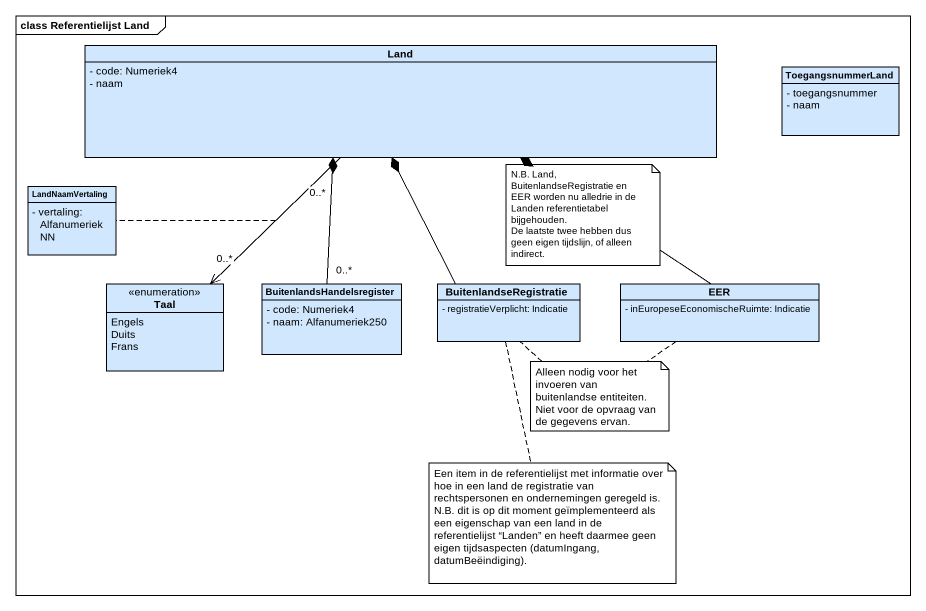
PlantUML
@startuml
mainframe class Referentielijst Land
hide circle
hide empty members
skinparam classAttributeIconSize 0
class Land #D0E7FE {
  - code: Numeriek4
  - naam
}
class ToegangsnummerLand #D0E7FE {
  - toegangsnummer
  - naam
}
class LandNaamVertaling #D0E7FE {
  - vertaling: AlfanumeriekNN
}
enum Taal #D0E7FE {
  Engels
  Duits
  Frans
}
class BuitenlandsHandelsregister #D0E7FE {
  - code: Numeriek4
  - naam: Alfanumeriek250
}
class BuitenlandseRegistratie #D0E7FE {
  - registratieVerplicht: Indicatie
}
class EER #D0E7FE {
  - inEuropeseEconomischeRuimte: Indicatie
}
Land "0..*" --> "0..*" Taal
(Land, Taal) .. LandNaamVertaling
BuitenlandsHandelsregister "0..*" -up-* Land
BuitenlandseRegistratie -up-* Land
EER -up-* Land
note as N1
  N.B. Land, BuitenlandseRegistratie en EER worden nu alledrie in de Landen referentietabel bijgehouden.
  De laatste twee hebben dus geen eigen tijdslijn, of alleen indirect.
end note
note as N2
  Alleen nodig voor het invoeren van buitenlandse entiteiten. Niet voor de opvraag van de gegevens ervan.
end note
N2 .. BuitenlandseRegistratie
N2 .. EER
note bottom of BuitenlandseRegistratie
  Een item in de referentielijst met informatie over hoe in een land de registratie van rechtspersonen en ondernemingen geregeld is.
  N.B. dit is op dit moment geïmplementeerd als een eigenschap van een land in de referentielijst “Landen” en heeft daarmee geen eigen tijdsaspecten (datumIngang, datumBeëindiging).
end note
@enduml
